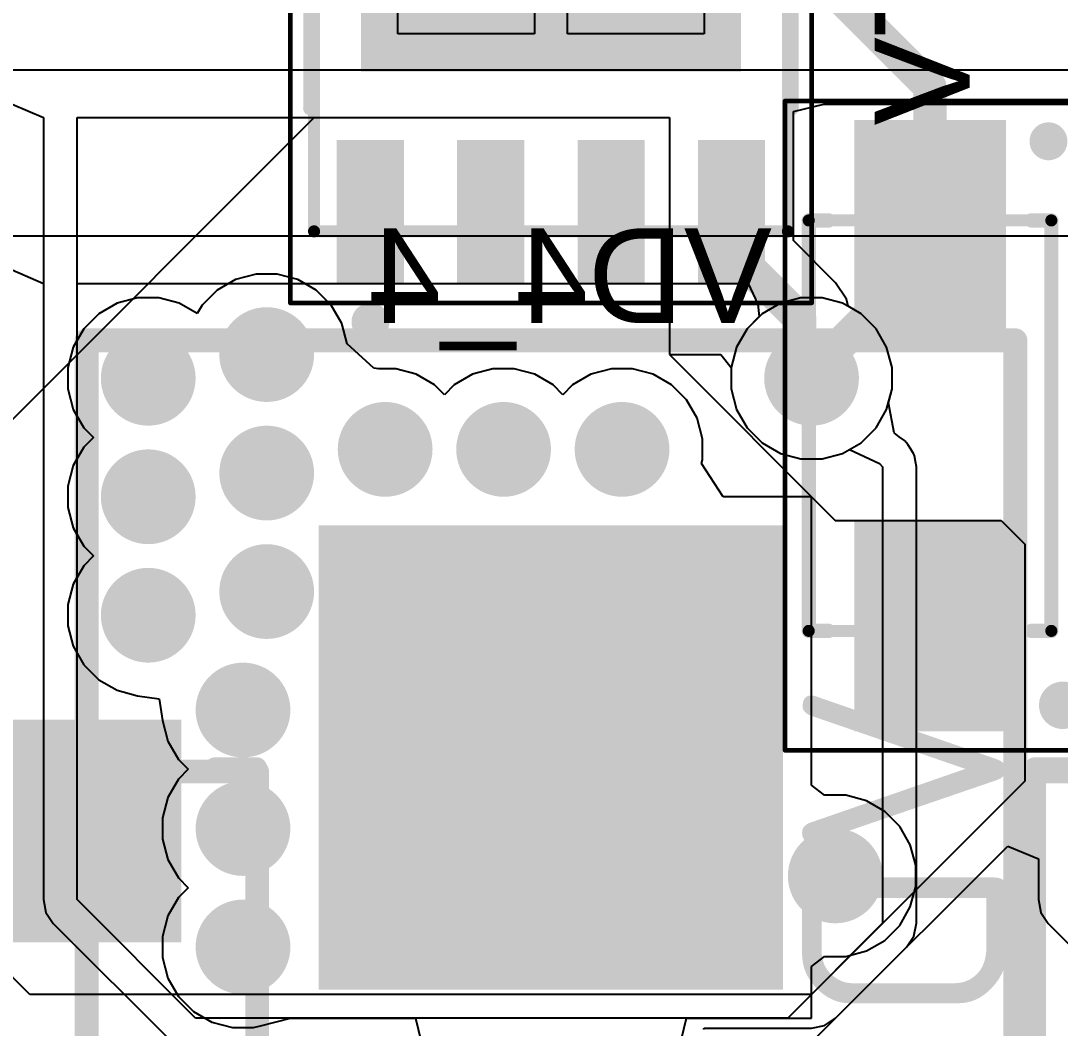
# Model space of a CAD drawing. Header units: inches. Extents: x 0 to 106, y 0 to 106.
# Drawn here: x 36.4 to 47.37, y 34.64 to 45.27 of the extents above; entities that cross this region are included whole.
import ezdxf

# ---------------------------------------------------------------- set-up
doc = ezdxf.new("R2010")
doc.units = ezdxf.units.IN
for name, color, linetype in [('Board Shape', 56, 'Continuous'), ('Bottom Layer', 5, 'Continuous'), ('Bottom Overlay', 54, 'Continuous'), ('Bottom Paste', 16, 'Continuous'), ('Bottom Solder', 6, 'Continuous'), ('Layer 1', 16, 'Continuous'), ('Layer 2', 76, 'Continuous'), ('Mechanical 1', 6, 'Continuous'), ('Mechanical 13', 56, 'Continuous'), ('Mechanical 15', 56, 'Continuous'), ('Multi-Layer', 9, 'Continuous'), ('Pad Holes', 156, 'Continuous'), ('Top Layer', 1, 'Continuous'), ('Top Overlay', 2, 'Continuous'), ('Top Paste', 8, 'Continuous'), ('Top Solder', 216, 'Continuous'), ('Via Holes', 16, 'Continuous')]:
    doc.layers.add(name, color=color, linetype=linetype)
doc.styles.add('Arial', font='', dxfattribs={"height": 0.2})
doc.styles.add('GOST type B', font='', dxfattribs={"height": 0.2})
doc.styles.get('Arial').set_extended_font_data('Arial')
doc.styles.get('GOST type B').set_extended_font_data('GOST type B')

# ---------------------------------------------------------------- blocks, each defined once
blk = doc.blocks.new('SMA_B_214')
at = {"layer": 'Bottom Layer'}
for points in [[(-3.175, 0.75), (-1.055, 0.75), (-1.055, -0.75), (-3.175, -0.75)], [(1.055, 0.75), (3.175, 0.75), (3.175, -0.75), (1.055, -0.75)]]:
    blk.add_hatch(color=5, dxfattribs=at).paths.add_polyline_path(points)
at = {"layer": 'Bottom Paste'}
for points in [[(-3.175, 0.75), (-1.055, 0.75), (-1.055, -0.75), (-3.175, -0.75)], [(1.055, 0.75), (3.175, 0.75), (3.175, -0.75), (1.055, -0.75)]]:
    blk.add_hatch(color=16, dxfattribs=at).paths.add_polyline_path(points)
at = {"layer": 'Bottom Solder'}
for points in [[(-3.225, 0.8), (-1.005, 0.8), (-1.005, -0.8), (-3.225, -0.8)], [(1.005, 0.8), (3.225, 0.8), (3.225, -0.8), (1.005, -0.8)]]:
    blk.add_hatch(color=6, dxfattribs=at).paths.add_polyline_path(points)
at = {"layer": 'Bottom Overlay'}
for points in [[(-2.9, 1.25, 0.2, 0.2, 1), (-3.1, 1.25, 0.2, 0.2, 1)], [(-3.15, 1.25, 0.1, 0.1, 1), (-3.05, 1.25, 0.1, 0.1, 1)], [(-2.95, 1.25, 0.1, 0.1, 1), (-2.85, 1.25, 0.1, 0.1, 1)], [(-2.203, 1.28, 0.075, 0.075, 1), (-2.127, 1.28, 0.075, 0.075, 1)], [(-2.203, 1.28, 0.075, 0.075, 1), (-2.127, 1.28, 0.075, 0.075, 1)], [(2.127, 1.28, 0.075, 0.075, 1), (2.203, 1.28, 0.075, 0.075, 1)], [(2.127, 1.28, 0.075, 0.075, 1), (2.203, 1.28, 0.075, 0.075, 1)], [(-2.203, 1.07, 0.075, 0.075, 1), (-2.127, 1.07, 0.075, 0.075, 1)], [(2.127, 1.07, 0.075, 0.075, 1), (2.203, 1.07, 0.075, 0.075, 1)], [(-2.203, -1.07, 0.075, 0.075, 1), (-2.127, -1.07, 0.075, 0.075, 1)], [(2.127, -1.07, 0.075, 0.075, 1), (2.203, -1.07, 0.075, 0.075, 1)], [(-2.203, -1.28, 0.075, 0.075, 1), (-2.127, -1.28, 0.075, 0.075, 1)], [(-2.203, -1.28, 0.075, 0.075, 1), (-2.127, -1.28, 0.075, 0.075, 1)], [(2.127, -1.28, 0.075, 0.075, 1), (2.203, -1.28, 0.075, 0.075, 1)], [(2.127, -1.28, 0.075, 0.075, 1), (2.203, -1.28, 0.075, 0.075, 1)]]:
    blk.add_lwpolyline(points, format="xyseb", close=True, dxfattribs=at)
for points in [[(-2.165, 1.07, 0.15, 0.15, 0), (-2.165, 1.28, 0.15, 0.15, 0)], [(2.165, 1.28, 0.15, 0.15, 0), (-2.165, 1.28, 0.15, 0.15, 0)], [(2.165, 1.07, 0.15, 0.15, 0), (2.165, 1.28, 0.15, 0.15, 0)], [(-2.165, -1.28, 0.15, 0.15, 0), (-2.165, -1.07, 0.15, 0.15, 0)], [(2.165, -1.28, 0.15, 0.15, 0), (2.165, -1.07, 0.15, 0.15, 0)], [(2.165, -1.28, 0.15, 0.15, 0), (-2.165, -1.28, 0.15, 0.15, 0)]]:
    blk.add_lwpolyline(points, format="xyseb", dxfattribs=at)
at = {"layer": 'Mechanical 13'}
for points in [[(-2.165, -1.28, 0.127, 0.127, 0), (-2.165, 1.28, 0.127, 0.127, 0)], [(2.165, 1.28, 0.127, 0.127, 0), (-2.165, 1.28, 0.127, 0.127, 0)], [(2.165, -1.28, 0.127, 0.127, 0), (2.165, 1.28, 0.127, 0.127, 0)], [(2.165, -1.28, 0.127, 0.127, 0), (-2.165, -1.28, 0.127, 0.127, 0)]]:
    blk.add_lwpolyline(points, format="xyseb", dxfattribs=at)
for points in [[(-2.197, 1.28, 0.0635, 0.0635, 1), (-2.133, 1.28, 0.0635, 0.0635, 1)], [(-2.197, 1.28, 0.0635, 0.0635, 1), (-2.133, 1.28, 0.0635, 0.0635, 1)], [(2.133, 1.28, 0.0635, 0.0635, 1), (2.197, 1.28, 0.0635, 0.0635, 1)], [(2.133, 1.28, 0.0635, 0.0635, 1), (2.197, 1.28, 0.0635, 0.0635, 1)], [(-2.197, -1.28, 0.0635, 0.0635, 1), (-2.133, -1.28, 0.0635, 0.0635, 1)], [(-2.197, -1.28, 0.0635, 0.0635, 1), (-2.133, -1.28, 0.0635, 0.0635, 1)], [(2.133, -1.28, 0.0635, 0.0635, 1), (2.197, -1.28, 0.0635, 0.0635, 1)], [(2.133, -1.28, 0.0635, 0.0635, 1), (2.197, -1.28, 0.0635, 0.0635, 1)]]:
    blk.add_lwpolyline(points, format="xyseb", close=True, dxfattribs=at)
at = {"layer": 'Mechanical 15'}
for points in [[(-3.425, -1.53, 0.05, 0.05, 0), (-3.425, 1.53, 0.05, 0.05, 0)], [(3.425, 1.53, 0.05, 0.05, 0), (-3.425, 1.53, 0.05, 0.05, 0)], [(3.425, -1.53, 0.05, 0.05, 0), (3.425, 1.53, 0.05, 0.05, 0)], [(3.425, -1.53, 0.05, 0.05, 0), (-3.425, -1.53, 0.05, 0.05, 0)]]:
    blk.add_lwpolyline(points, format="xyseb", dxfattribs=at)
for points in [[(-3.437, 1.53, 0.025, 0.025, 1), (-3.413, 1.53, 0.025, 0.025, 1)], [(-3.437, 1.53, 0.025, 0.025, 1), (-3.413, 1.53, 0.025, 0.025, 1)], [(3.413, 1.53, 0.025, 0.025, 1), (3.437, 1.53, 0.025, 0.025, 1)], [(3.413, 1.53, 0.025, 0.025, 1), (3.437, 1.53, 0.025, 0.025, 1)], [(-3.437, -1.53, 0.025, 0.025, 1), (-3.413, -1.53, 0.025, 0.025, 1)], [(-3.437, -1.53, 0.025, 0.025, 1), (-3.413, -1.53, 0.025, 0.025, 1)], [(3.413, -1.53, 0.025, 0.025, 1), (3.437, -1.53, 0.025, 0.025, 1)], [(3.413, -1.53, 0.025, 0.025, 1), (3.437, -1.53, 0.025, 0.025, 1)]]:
    blk.add_lwpolyline(points, format="xyseb", close=True, dxfattribs=at)
blk = doc.blocks.new('SMB_B_222')
at = {"layer": 'Bottom Layer'}
for points in [[(-0.6, 1.05), (-0.6, -1.05), (-2.85, -1.05), (-2.85, 1.05)], [(2.85, 1.05), (2.85, -1.05), (0.6, -1.05), (0.6, 1.05)]]:
    blk.add_hatch(color=5, dxfattribs=at).paths.add_polyline_path(points)
at = {"layer": 'Bottom Paste'}
for points in [[(-0.6, 1.05), (-0.6, -1.05), (-2.85, -1.05), (-2.85, 1.05)], [(2.85, 1.05), (2.85, -1.05), (0.6, -1.05), (0.6, 1.05)]]:
    blk.add_hatch(color=16, dxfattribs=at).paths.add_polyline_path(points)
at = {"layer": 'Bottom Solder'}
for points in [[(-0.55, 1.1), (-0.55, -1.1), (-2.9, -1.1), (-2.9, 1.1)], [(2.9, 1.1), (2.9, -1.1), (0.55, -1.1), (0.55, 1.1)]]:
    blk.add_hatch(color=6, dxfattribs=at).paths.add_polyline_path(points)
at = {"layer": 'Bottom Overlay'}
for points in [[(2.4, 1.9, 0.2, 0.2, 0), (-2.4, 1.9, 0.2, 0.2, 0)], [(-2.4, 1.45, 0.2, 0.2, 0), (-2.4, 1.9, 0.2, 0.2, 0)], [(2.4, 1.45, 0.2, 0.2, 0), (2.4, 1.9, 0.2, 0.2, 0)], [(-2.4, -1.9, 0.2, 0.2, 0), (-2.4, -1.45, 0.2, 0.2, 0)], [(2.4, -1.9, 0.2, 0.2, 0), (2.4, -1.45, 0.2, 0.2, 0)], [(2.4, -1.9, 0.2, 0.2, 0), (-2.4, -1.9, 0.2, 0.2, 0)]]:
    blk.add_lwpolyline(points, format="xyseb", dxfattribs=at)
for points in [[(-2.45, 1.9, 0.1, 0.1, 1), (-2.35, 1.9, 0.1, 0.1, 1)], [(-2.45, 1.9, 0.1, 0.1, 1), (-2.35, 1.9, 0.1, 0.1, 1)], [(2.35, 1.9, 0.1, 0.1, 1), (2.45, 1.9, 0.1, 0.1, 1)], [(2.35, 1.9, 0.1, 0.1, 1), (2.45, 1.9, 0.1, 0.1, 1)], [(-2.45, 1.45, 0.1, 0.1, 1), (-2.35, 1.45, 0.1, 0.1, 1)], [(2.35, 1.45, 0.1, 0.1, 1), (2.45, 1.45, 0.1, 0.1, 1)], [(-2.925, -1.6, 0.25, 0.25, 1), (-3.175, -1.6, 0.25, 0.25, 1)], [(-2.45, -1.45, 0.1, 0.1, 1), (-2.35, -1.45, 0.1, 0.1, 1)], [(2.35, -1.45, 0.1, 0.1, 1), (2.45, -1.45, 0.1, 0.1, 1)], [(-3.238, -1.6, 0.125, 0.125, 1), (-3.113, -1.6, 0.125, 0.125, 1)], [(-2.987, -1.6, 0.125, 0.125, 1), (-2.863, -1.6, 0.125, 0.125, 1)], [(-2.45, -1.9, 0.1, 0.1, 1), (-2.35, -1.9, 0.1, 0.1, 1)], [(-2.45, -1.9, 0.1, 0.1, 1), (-2.35, -1.9, 0.1, 0.1, 1)], [(2.35, -1.9, 0.1, 0.1, 1), (2.45, -1.9, 0.1, 0.1, 1)], [(2.35, -1.9, 0.1, 0.1, 1), (2.45, -1.9, 0.1, 0.1, 1)]]:
    blk.add_lwpolyline(points, format="xyseb", close=True, dxfattribs=at)
at = {"layer": 'Mechanical 13'}
for points in [[(2.35, 1.9, 0.25, 0.25, 0), (-2.35, 1.9, 0.25, 0.25, 0)], [(-2.35, -1.9, 0.25, 0.25, 0), (-2.35, 1.9, 0.25, 0.25, 0)], [(2.35, -1.9, 0.25, 0.25, 0), (2.35, 1.9, 0.25, 0.25, 0)], [(2.35, -1.9, 0.25, 0.25, 0), (-2.35, -1.9, 0.25, 0.25, 0)]]:
    blk.add_lwpolyline(points, format="xyseb", dxfattribs=at)
for points in [[(-2.412, 1.9, 0.125, 0.125, 1), (-2.288, 1.9, 0.125, 0.125, 1)], [(-2.412, 1.9, 0.125, 0.125, 1), (-2.288, 1.9, 0.125, 0.125, 1)], [(2.288, 1.9, 0.125, 0.125, 1), (2.412, 1.9, 0.125, 0.125, 1)], [(2.288, 1.9, 0.125, 0.125, 1), (2.412, 1.9, 0.125, 0.125, 1)], [(-2.412, -1.9, 0.125, 0.125, 1), (-2.288, -1.9, 0.125, 0.125, 1)], [(-2.412, -1.9, 0.125, 0.125, 1), (-2.288, -1.9, 0.125, 0.125, 1)], [(2.288, -1.9, 0.125, 0.125, 1), (2.412, -1.9, 0.125, 0.125, 1)], [(2.288, -1.9, 0.125, 0.125, 1), (2.412, -1.9, 0.125, 0.125, 1)]]:
    blk.add_lwpolyline(points, format="xyseb", close=True, dxfattribs=at)
at = {"layer": 'Mechanical 13', "style": 'GOST type B', "text_generation_flag": 2}
blk.add_text('VD1_4', height=2.15, rotation=-180, dxfattribs=at).set_placement((-3.3, -2.2))
blk = doc.blocks.new('SMB_B_225')
at = {"layer": 'Bottom Layer'}
for points in [[(-0.6, 1.05), (-0.6, -1.05), (-2.85, -1.05), (-2.85, 1.05)], [(2.85, 1.05), (2.85, -1.05), (0.6, -1.05), (0.6, 1.05)]]:
    blk.add_hatch(color=5, dxfattribs=at).paths.add_polyline_path(points)
at = {"layer": 'Bottom Paste'}
for points in [[(-0.6, 1.05), (-0.6, -1.05), (-2.85, -1.05), (-2.85, 1.05)], [(2.85, 1.05), (2.85, -1.05), (0.6, -1.05), (0.6, 1.05)]]:
    blk.add_hatch(color=16, dxfattribs=at).paths.add_polyline_path(points)
at = {"layer": 'Bottom Solder'}
for points in [[(-0.55, 1.1), (-0.55, -1.1), (-2.9, -1.1), (-2.9, 1.1)], [(2.9, 1.1), (2.9, -1.1), (0.55, -1.1), (0.55, 1.1)]]:
    blk.add_hatch(color=6, dxfattribs=at).paths.add_polyline_path(points)
at = {"layer": 'Bottom Overlay'}
for points in [[(2.4, 1.9, 0.2, 0.2, 0), (-2.4, 1.9, 0.2, 0.2, 0)], [(-2.4, 1.45, 0.2, 0.2, 0), (-2.4, 1.9, 0.2, 0.2, 0)], [(2.4, 1.45, 0.2, 0.2, 0), (2.4, 1.9, 0.2, 0.2, 0)], [(-2.4, -1.9, 0.2, 0.2, 0), (-2.4, -1.45, 0.2, 0.2, 0)], [(2.4, -1.9, 0.2, 0.2, 0), (2.4, -1.45, 0.2, 0.2, 0)], [(2.4, -1.9, 0.2, 0.2, 0), (-2.4, -1.9, 0.2, 0.2, 0)]]:
    blk.add_lwpolyline(points, format="xyseb", dxfattribs=at)
for points in [[(-2.45, 1.9, 0.1, 0.1, 1), (-2.35, 1.9, 0.1, 0.1, 1)], [(-2.45, 1.9, 0.1, 0.1, 1), (-2.35, 1.9, 0.1, 0.1, 1)], [(2.35, 1.9, 0.1, 0.1, 1), (2.45, 1.9, 0.1, 0.1, 1)], [(2.35, 1.9, 0.1, 0.1, 1), (2.45, 1.9, 0.1, 0.1, 1)], [(-2.45, 1.45, 0.1, 0.1, 1), (-2.35, 1.45, 0.1, 0.1, 1)], [(2.35, 1.45, 0.1, 0.1, 1), (2.45, 1.45, 0.1, 0.1, 1)], [(-2.925, -1.6, 0.25, 0.25, 1), (-3.175, -1.6, 0.25, 0.25, 1)], [(-2.45, -1.45, 0.1, 0.1, 1), (-2.35, -1.45, 0.1, 0.1, 1)], [(2.35, -1.45, 0.1, 0.1, 1), (2.45, -1.45, 0.1, 0.1, 1)], [(-3.238, -1.6, 0.125, 0.125, 1), (-3.113, -1.6, 0.125, 0.125, 1)], [(-2.987, -1.6, 0.125, 0.125, 1), (-2.863, -1.6, 0.125, 0.125, 1)], [(-2.45, -1.9, 0.1, 0.1, 1), (-2.35, -1.9, 0.1, 0.1, 1)], [(-2.45, -1.9, 0.1, 0.1, 1), (-2.35, -1.9, 0.1, 0.1, 1)], [(2.35, -1.9, 0.1, 0.1, 1), (2.45, -1.9, 0.1, 0.1, 1)], [(2.35, -1.9, 0.1, 0.1, 1), (2.45, -1.9, 0.1, 0.1, 1)]]:
    blk.add_lwpolyline(points, format="xyseb", close=True, dxfattribs=at)
at = {"layer": 'Mechanical 13'}
for points in [[(2.35, 1.9, 0.25, 0.25, 0), (-2.35, 1.9, 0.25, 0.25, 0)], [(-2.35, -1.9, 0.25, 0.25, 0), (-2.35, 1.9, 0.25, 0.25, 0)], [(2.35, -1.9, 0.25, 0.25, 0), (2.35, 1.9, 0.25, 0.25, 0)], [(2.35, -1.9, 0.25, 0.25, 0), (-2.35, -1.9, 0.25, 0.25, 0)]]:
    blk.add_lwpolyline(points, format="xyseb", dxfattribs=at)
for points in [[(-2.412, 1.9, 0.125, 0.125, 1), (-2.288, 1.9, 0.125, 0.125, 1)], [(-2.412, 1.9, 0.125, 0.125, 1), (-2.288, 1.9, 0.125, 0.125, 1)], [(2.288, 1.9, 0.125, 0.125, 1), (2.412, 1.9, 0.125, 0.125, 1)], [(2.288, 1.9, 0.125, 0.125, 1), (2.412, 1.9, 0.125, 0.125, 1)], [(-2.412, -1.9, 0.125, 0.125, 1), (-2.288, -1.9, 0.125, 0.125, 1)], [(-2.412, -1.9, 0.125, 0.125, 1), (-2.288, -1.9, 0.125, 0.125, 1)], [(2.288, -1.9, 0.125, 0.125, 1), (2.412, -1.9, 0.125, 0.125, 1)], [(2.288, -1.9, 0.125, 0.125, 1), (2.412, -1.9, 0.125, 0.125, 1)]]:
    blk.add_lwpolyline(points, format="xyseb", close=True, dxfattribs=at)
at = {"layer": 'Mechanical 13', "style": 'GOST type B', "text_generation_flag": 2}
blk.add_text('VD2_5', height=2.15, rotation=-180, dxfattribs=at).set_placement((-3.3, -2.2))
blk = doc.blocks.new('MR60PB_M_265')
at = {"layer": 'Bottom Layer'}
blk.add_hatch(color=5, dxfattribs=at).paths.add_polyline_path([(3.1, 2.4), (7.9, 2.4), (7.9, -2.4), (3.1, -2.4)])
at = {"layer": 'Bottom Solder'}
blk.add_hatch(color=6, dxfattribs=at).paths.add_polyline_path([(3.05, 2.45), (7.95, 2.45), (7.95, -2.45), (3.05, -2.45)])
at = {"layer": 'Layer 1'}
blk.add_hatch(color=16, dxfattribs=at).paths.add_polyline_path([(3.1, 2.4), (7.9, 2.4), (7.9, -2.4), (3.1, -2.4)])
at = {"layer": 'Layer 2'}
blk.add_hatch(color=76, dxfattribs=at).paths.add_polyline_path([(3.1, 2.4), (7.9, 2.4), (7.9, -2.4), (3.1, -2.4)])
at = {"layer": 'Multi-Layer'}
blk.add_hatch(color=9, dxfattribs=at).paths.add_polyline_path([(3.1, 2.4), (7.9, 2.4), (7.9, -2.4), (3.1, -2.4)])
at = {"layer": 'Pad Holes'}
h = blk.add_hatch(color=7, dxfattribs=at)
edge = h.paths.add_edge_path()
edge.add_arc((5.5, 0), 1.6, 0, 360)
at = {"layer": 'Top Layer'}
blk.add_hatch(color=1, dxfattribs=at).paths.add_polyline_path([(3.1, 2.4), (7.9, 2.4), (7.9, -2.4), (3.1, -2.4)])
at = {"layer": 'Top Solder'}
blk.add_hatch(color=216, dxfattribs=at).paths.add_polyline_path([(3.05, 2.45), (7.95, 2.45), (7.95, -2.45), (3.05, -2.45)])
at = {"layer": 'Mechanical 1'}
blk.add_lwpolyline([(-5.5, 4.9, 0.254, 0.254, 0), (7.9, 4.9, 0.254, 0.254, 0)], format="xyseb", dxfattribs=at)
blk.add_lwpolyline([(7.836, 4.9, 0.127, 0.127, 1), (7.963, 4.9, 0.127, 0.127, 1)], format="xyseb", close=True, dxfattribs=at)
at = {"layer": 'Top Overlay'}
for points in [[(-9.9, 4.9, 0.254, 0.254, 0), (9.9, 4.9, 0.254, 0.254, 0)], [(9.9, 4.9, 0.254, 0.254, 0), (9.9, 0, 0.254, 0.254, 0)], [(9.9, 0, 0.254, 0.254, 0), (9.9, -4.9, 0.254, 0.254, 0)], [(-9.9, -4.9, 0.254, 0.254, 0), (9.9, -4.9, 0.254, 0.254, 0)]]:
    blk.add_lwpolyline(points, format="xyseb", dxfattribs=at)
for points in [[(9.836, 4.9, 0.127, 0.127, 1), (9.963, 4.9, 0.127, 0.127, 1)], [(9.836, 4.9, 0.127, 0.127, 1), (9.963, 4.9, 0.127, 0.127, 1)], [(9.836, 0, 0.127, 0.127, 1), (9.963, 0, 0.127, 0.127, 1)], [(9.836, 0, 0.127, 0.127, 1), (9.963, 0, 0.127, 0.127, 1)], [(9.836, -4.9, 0.127, 0.127, 1), (9.963, -4.9, 0.127, 0.127, 1)], [(9.836, -4.9, 0.127, 0.127, 1), (9.963, -4.9, 0.127, 0.127, 1)]]:
    blk.add_lwpolyline(points, format="xyseb", close=True, dxfattribs=at)
blk = doc.blocks.new('PQFN_5_6_273')
at = {"layer": 'Top Layer'}
for points in [[(-3.455, 2.21), (-2.035, 2.21), (-2.035, 1.6), (-3.455, 1.6)], [(3.455, 1.6), (2.035, 1.6), (2.035, 2.21), (3.455, 2.21)], [(-1.215, 1.955), (2.535, 1.955), (2.535, -1.955), (-1.215, -1.955)], [(-3.455, 0.94), (-2.035, 0.94), (-2.035, 0.33), (-3.455, 0.33)], [(3.455, 0.33), (2.035, 0.33), (2.035, 0.94), (3.455, 0.94)], [(-3.455, -0.33), (-2.035, -0.33), (-2.035, -0.94), (-3.455, -0.94)], [(3.455, -0.94), (2.035, -0.94), (2.035, -0.33), (3.455, -0.33)], [(-3.455, -1.6), (-2.035, -1.6), (-2.035, -2.21), (-3.455, -2.21)], [(3.455, -2.21), (2.035, -2.21), (2.035, -1.6), (3.455, -1.6)]]:
    blk.add_hatch(color=1, dxfattribs=at).paths.add_polyline_path(points)
at = {"layer": 'Top Paste'}
for points in [[(-3.455, 2.21), (-2.035, 2.21), (-2.035, 1.6), (-3.455, 1.6)], [(3.455, 1.6), (2.035, 1.6), (2.035, 2.21), (3.455, 2.21)], [(-3.455, 0.94), (-2.035, 0.94), (-2.035, 0.33), (-3.455, 0.33)], [(3.455, 0.33), (2.035, 0.33), (2.035, 0.94), (3.455, 0.94)], [(-3.455, -0.33), (-2.035, -0.33), (-2.035, -0.94), (-3.455, -0.94)], [(3.455, -0.94), (2.035, -0.94), (2.035, -0.33), (3.455, -0.33)], [(-3.455, -1.6), (-2.035, -1.6), (-2.035, -2.21), (-3.455, -2.21)], [(3.455, -2.21), (2.035, -2.21), (2.035, -1.6), (3.455, -1.6)]]:
    blk.add_hatch(color=8, dxfattribs=at).paths.add_polyline_path(points)
at = {"layer": 'Top Solder'}
for points in [[(-3.505, 2.26), (-1.985, 2.26), (-1.985, 1.55), (-3.505, 1.55)], [(3.505, 1.55), (1.985, 1.55), (1.985, 2.26), (3.505, 2.26)], [(-1.265, 2.005), (2.585, 2.005), (2.585, -2.005), (-1.265, -2.005)], [(-3.505, 0.99), (-1.985, 0.99), (-1.985, 0.28), (-3.505, 0.28)], [(3.505, 0.28), (1.985, 0.28), (1.985, 0.99), (3.505, 0.99)], [(-3.505, -0.28), (-1.985, -0.28), (-1.985, -0.99), (-3.505, -0.99)], [(3.505, -0.99), (1.985, -0.99), (1.985, -0.28), (3.505, -0.28)], [(-3.505, -1.55), (-1.985, -1.55), (-1.985, -2.26), (-3.505, -2.26)], [(3.505, -2.26), (1.985, -2.26), (1.985, -1.55), (3.505, -1.55)]]:
    blk.add_hatch(color=216, dxfattribs=at).paths.add_polyline_path(points)
at = {"layer": 'Mechanical 13'}
for points in [[(-2.95, 2.5, 0.127, 0.127, 0), (2.95, 2.5, 0.127, 0.127, 0)], [(-2.95, 2.5, 0.127, 0.127, 0), (-2.95, -2.5, 0.127, 0.127, 0)], [(2.95, 2.5, 0.127, 0.127, 0), (2.95, -2.5, 0.127, 0.127, 0)], [(-2.95, -2.5, 0.127, 0.127, 0), (2.95, -2.5, 0.127, 0.127, 0)]]:
    blk.add_lwpolyline(points, format="xyseb", dxfattribs=at)
for points in [[(-2.982, 2.5, 0.0635, 0.0635, 1), (-2.918, 2.5, 0.0635, 0.0635, 1)], [(-2.982, 2.5, 0.0635, 0.0635, 1), (-2.918, 2.5, 0.0635, 0.0635, 1)], [(2.918, 2.5, 0.0635, 0.0635, 1), (2.982, 2.5, 0.0635, 0.0635, 1)], [(2.918, 2.5, 0.0635, 0.0635, 1), (2.982, 2.5, 0.0635, 0.0635, 1)], [(-3.805, 1.905, 0.2, 0.2, 1), (-4.005, 1.905, 0.2, 0.2, 1)], [(-4.055, 1.905, 0.1, 0.1, 1), (-3.955, 1.905, 0.1, 0.1, 1)], [(-3.855, 1.905, 0.1, 0.1, 1), (-3.755, 1.905, 0.1, 0.1, 1)], [(-2.982, -2.5, 0.0635, 0.0635, 1), (-2.918, -2.5, 0.0635, 0.0635, 1)], [(-2.982, -2.5, 0.0635, 0.0635, 1), (-2.918, -2.5, 0.0635, 0.0635, 1)], [(2.918, -2.5, 0.0635, 0.0635, 1), (2.982, -2.5, 0.0635, 0.0635, 1)], [(2.918, -2.5, 0.0635, 0.0635, 1), (2.982, -2.5, 0.0635, 0.0635, 1)]]:
    blk.add_lwpolyline(points, format="xyseb", close=True, dxfattribs=at)
at = {"layer": 'Mechanical 15'}
for points in [[(-3.705, 2.75, 0.05, 0.05, 0), (3.705, 2.75, 0.05, 0.05, 0)], [(-3.705, 2.75, 0.05, 0.05, 0), (-3.705, -2.75, 0.05, 0.05, 0)], [(3.705, 2.75, 0.05, 0.05, 0), (3.705, -2.75, 0.05, 0.05, 0)], [(-3.705, -2.75, 0.05, 0.05, 0), (3.705, -2.75, 0.05, 0.05, 0)]]:
    blk.add_lwpolyline(points, format="xyseb", dxfattribs=at)
for points in [[(-3.717, 2.75, 0.025, 0.025, 1), (-3.692, 2.75, 0.025, 0.025, 1)], [(-3.717, 2.75, 0.025, 0.025, 1), (-3.692, 2.75, 0.025, 0.025, 1)], [(3.692, 2.75, 0.025, 0.025, 1), (3.717, 2.75, 0.025, 0.025, 1)], [(3.692, 2.75, 0.025, 0.025, 1), (3.717, 2.75, 0.025, 0.025, 1)], [(-3.717, -2.75, 0.025, 0.025, 1), (-3.692, -2.75, 0.025, 0.025, 1)], [(-3.717, -2.75, 0.025, 0.025, 1), (-3.692, -2.75, 0.025, 0.025, 1)], [(3.692, -2.75, 0.025, 0.025, 1), (3.717, -2.75, 0.025, 0.025, 1)], [(3.692, -2.75, 0.025, 0.025, 1), (3.717, -2.75, 0.025, 0.025, 1)]]:
    blk.add_lwpolyline(points, format="xyseb", close=True, dxfattribs=at)
at = {"layer": 'Top Overlay'}
for points in [[(-1.651, 2.54, 0.15, 0.15, 0), (1.905, 2.54, 0.15, 0.15, 0)], [(-1.651, -2.54, 0.15, 0.15, 0), (1.905, -2.54, 0.15, 0.15, 0)]]:
    blk.add_lwpolyline(points, format="xyseb", dxfattribs=at)
for points in [[(-1.689, 2.54, 0.075, 0.075, 1), (-1.613, 2.54, 0.075, 0.075, 1)], [(1.867, 2.54, 0.075, 0.075, 1), (1.943, 2.54, 0.075, 0.075, 1)], [(-3.805, 1.905, 0.2, 0.2, 1), (-4.005, 1.905, 0.2, 0.2, 1)], [(-4.055, 1.905, 0.1, 0.1, 1), (-3.955, 1.905, 0.1, 0.1, 1)], [(-3.855, 1.905, 0.1, 0.1, 1), (-3.755, 1.905, 0.1, 0.1, 1)], [(-1.689, -2.54, 0.075, 0.075, 1), (-1.613, -2.54, 0.075, 0.075, 1)], [(1.867, -2.54, 0.075, 0.075, 1), (1.943, -2.54, 0.075, 0.075, 1)]]:
    blk.add_lwpolyline(points, format="xyseb", close=True, dxfattribs=at)
at = {"layer": 'Top Paste'}
for p, q in [((-0.865, 0.175), (-0.865, 1.615)), ((-0.865, 1.615), (0.235, 1.615)), ((0.235, 1.615), (0.235, 0.175)), ((0.585, 0.175), (0.585, 1.615)), ((0.585, 1.615), (1.685, 1.615)), ((1.685, 1.615), (1.685, 0.175)), ((0.235, 0.175), (-0.865, 0.175)), ((1.685, 0.175), (0.585, 0.175)), ((-0.865, -1.615), (-0.865, -0.175)), ((-0.865, -0.175), (0.235, -0.175)), ((0.235, -0.175), (0.235, -1.615)), ((0.585, -1.615), (0.585, -0.175)), ((0.585, -0.175), (1.685, -0.175)), ((1.685, -0.175), (1.685, -1.615)), ((0.235, -1.615), (-0.865, -1.615)), ((1.685, -1.615), (0.585, -1.615))]:
    blk.add_line(p, q, dxfattribs=at)

msp = doc.modelspace()

# ---------------------------------------------------------------- hatches: boundary and pattern name
at = {"layer": 'Bottom Layer'}
h = msp.add_hatch(color=5, dxfattribs=at)
edge = h.paths.add_edge_path()
edge.add_arc((39, 41.75), 0.5, 0, 360)
h = msp.add_hatch(color=5, dxfattribs=at)
edge = h.paths.add_edge_path()
edge.add_arc((37.75, 41.5), 0.5, 0, 360)
h = msp.add_hatch(color=5, dxfattribs=at)
edge = h.paths.add_edge_path()
edge.add_arc((44.75, 41.5), 0.5, 0, 360)
h = msp.add_hatch(color=5, dxfattribs=at)
edge = h.paths.add_edge_path()
edge.add_arc((40.25, 40.75), 0.5, 0, 360)
h = msp.add_hatch(color=5, dxfattribs=at)
edge = h.paths.add_edge_path()
edge.add_arc((41.5, 40.75), 0.5, 0, 360)
h = msp.add_hatch(color=5, dxfattribs=at)
edge = h.paths.add_edge_path()
edge.add_arc((42.75, 40.75), 0.5, 0, 360)
h = msp.add_hatch(color=5, dxfattribs=at)
edge = h.paths.add_edge_path()
edge.add_arc((39, 40.5), 0.5, 0, 360)
h = msp.add_hatch(color=5, dxfattribs=at)
edge = h.paths.add_edge_path()
edge.add_arc((37.75, 40.25), 0.5, 0, 360)
h = msp.add_hatch(color=5, dxfattribs=at)
edge = h.paths.add_edge_path()
edge.add_arc((39, 39.25), 0.5, 0, 360)
h = msp.add_hatch(color=5, dxfattribs=at)
edge = h.paths.add_edge_path()
edge.add_arc((37.75, 39), 0.5, 0, 360)
h = msp.add_hatch(color=5, dxfattribs=at)
edge = h.paths.add_edge_path()
edge.add_arc((38.75, 38), 0.5, 0, 360)
h = msp.add_hatch(color=5, dxfattribs=at)
edge = h.paths.add_edge_path()
edge.add_arc((38.75, 36.75), 0.5, 0, 360)
h = msp.add_hatch(color=5, dxfattribs=at)
edge = h.paths.add_edge_path()
edge.add_arc((45, 36.25), 0.5, 0, 360)
h = msp.add_hatch(color=5, dxfattribs=at)
edge = h.paths.add_edge_path()
edge.add_arc((38.75, 35.5), 0.5, 0, 360)
at = {"layer": 'Layer 1'}
h = msp.add_hatch(color=16, dxfattribs=at)
edge = h.paths.add_edge_path()
edge.add_arc((39, 41.75), 0.5, 0, 360)
h = msp.add_hatch(color=16, dxfattribs=at)
edge = h.paths.add_edge_path()
edge.add_arc((37.75, 41.5), 0.5, 0, 360)
h = msp.add_hatch(color=16, dxfattribs=at)
edge = h.paths.add_edge_path()
edge.add_arc((44.75, 41.5), 0.5, 0, 360)
h = msp.add_hatch(color=16, dxfattribs=at)
edge = h.paths.add_edge_path()
edge.add_arc((40.25, 40.75), 0.5, 0, 360)
h = msp.add_hatch(color=16, dxfattribs=at)
edge = h.paths.add_edge_path()
edge.add_arc((41.5, 40.75), 0.5, 0, 360)
h = msp.add_hatch(color=16, dxfattribs=at)
edge = h.paths.add_edge_path()
edge.add_arc((42.75, 40.75), 0.5, 0, 360)
h = msp.add_hatch(color=16, dxfattribs=at)
edge = h.paths.add_edge_path()
edge.add_arc((39, 40.5), 0.5, 0, 360)
h = msp.add_hatch(color=16, dxfattribs=at)
edge = h.paths.add_edge_path()
edge.add_arc((37.75, 40.25), 0.5, 0, 360)
h = msp.add_hatch(color=16, dxfattribs=at)
edge = h.paths.add_edge_path()
edge.add_arc((39, 39.25), 0.5, 0, 360)
h = msp.add_hatch(color=16, dxfattribs=at)
edge = h.paths.add_edge_path()
edge.add_arc((37.75, 39), 0.5, 0, 360)
h = msp.add_hatch(color=16, dxfattribs=at)
edge = h.paths.add_edge_path()
edge.add_arc((38.75, 38), 0.5, 0, 360)
h = msp.add_hatch(color=16, dxfattribs=at)
edge = h.paths.add_edge_path()
edge.add_arc((38.75, 36.75), 0.5, 0, 360)
h = msp.add_hatch(color=16, dxfattribs=at)
edge = h.paths.add_edge_path()
edge.add_arc((45, 36.25), 0.5, 0, 360)
h = msp.add_hatch(color=16, dxfattribs=at)
edge = h.paths.add_edge_path()
edge.add_arc((38.75, 35.5), 0.5, 0, 360)
at = {"layer": 'Layer 2'}
h = msp.add_hatch(color=76, dxfattribs=at)
edge = h.paths.add_edge_path()
edge.add_arc((39, 41.75), 0.5, 0, 360)
h = msp.add_hatch(color=76, dxfattribs=at)
edge = h.paths.add_edge_path()
edge.add_arc((37.75, 41.5), 0.5, 0, 360)
h = msp.add_hatch(color=76, dxfattribs=at)
edge = h.paths.add_edge_path()
edge.add_arc((44.75, 41.5), 0.5, 0, 360)
h = msp.add_hatch(color=76, dxfattribs=at)
edge = h.paths.add_edge_path()
edge.add_arc((40.25, 40.75), 0.5, 0, 360)
h = msp.add_hatch(color=76, dxfattribs=at)
edge = h.paths.add_edge_path()
edge.add_arc((41.5, 40.75), 0.5, 0, 360)
h = msp.add_hatch(color=76, dxfattribs=at)
edge = h.paths.add_edge_path()
edge.add_arc((42.75, 40.75), 0.5, 0, 360)
h = msp.add_hatch(color=76, dxfattribs=at)
edge = h.paths.add_edge_path()
edge.add_arc((39, 40.5), 0.5, 0, 360)
h = msp.add_hatch(color=76, dxfattribs=at)
edge = h.paths.add_edge_path()
edge.add_arc((37.75, 40.25), 0.5, 0, 360)
h = msp.add_hatch(color=76, dxfattribs=at)
edge = h.paths.add_edge_path()
edge.add_arc((39, 39.25), 0.5, 0, 360)
h = msp.add_hatch(color=76, dxfattribs=at)
edge = h.paths.add_edge_path()
edge.add_arc((37.75, 39), 0.5, 0, 360)
h = msp.add_hatch(color=76, dxfattribs=at)
edge = h.paths.add_edge_path()
edge.add_arc((38.75, 38), 0.5, 0, 360)
h = msp.add_hatch(color=76, dxfattribs=at)
edge = h.paths.add_edge_path()
edge.add_arc((38.75, 36.75), 0.5, 0, 360)
h = msp.add_hatch(color=76, dxfattribs=at)
edge = h.paths.add_edge_path()
edge.add_arc((45, 36.25), 0.5, 0, 360)
h = msp.add_hatch(color=76, dxfattribs=at)
edge = h.paths.add_edge_path()
edge.add_arc((38.75, 35.5), 0.5, 0, 360)
at = {"layer": 'Top Layer'}
h = msp.add_hatch(color=1, dxfattribs=at)
edge = h.paths.add_edge_path()
edge.add_arc((39, 41.75), 0.5, 0, 360)
h = msp.add_hatch(color=1, dxfattribs=at)
edge = h.paths.add_edge_path()
edge.add_arc((37.75, 41.5), 0.5, 0, 360)
h = msp.add_hatch(color=1, dxfattribs=at)
edge = h.paths.add_edge_path()
edge.add_arc((44.75, 41.5), 0.5, 0, 360)
h = msp.add_hatch(color=1, dxfattribs=at)
edge = h.paths.add_edge_path()
edge.add_arc((40.25, 40.75), 0.5, 0, 360)
h = msp.add_hatch(color=1, dxfattribs=at)
edge = h.paths.add_edge_path()
edge.add_arc((41.5, 40.75), 0.5, 0, 360)
h = msp.add_hatch(color=1, dxfattribs=at)
edge = h.paths.add_edge_path()
edge.add_arc((42.75, 40.75), 0.5, 0, 360)
h = msp.add_hatch(color=1, dxfattribs=at)
edge = h.paths.add_edge_path()
edge.add_arc((39, 40.5), 0.5, 0, 360)
h = msp.add_hatch(color=1, dxfattribs=at)
edge = h.paths.add_edge_path()
edge.add_arc((37.75, 40.25), 0.5, 0, 360)
h = msp.add_hatch(color=1, dxfattribs=at)
edge = h.paths.add_edge_path()
edge.add_arc((39, 39.25), 0.5, 0, 360)
h = msp.add_hatch(color=1, dxfattribs=at)
edge = h.paths.add_edge_path()
edge.add_arc((37.75, 39), 0.5, 0, 360)
h = msp.add_hatch(color=1, dxfattribs=at)
edge = h.paths.add_edge_path()
edge.add_arc((38.75, 38), 0.5, 0, 360)
h = msp.add_hatch(color=1, dxfattribs=at)
edge = h.paths.add_edge_path()
edge.add_arc((38.75, 36.75), 0.5, 0, 360)
h = msp.add_hatch(color=1, dxfattribs=at)
edge = h.paths.add_edge_path()
edge.add_arc((45, 36.25), 0.5, 0, 360)
h = msp.add_hatch(color=1, dxfattribs=at)
edge = h.paths.add_edge_path()
edge.add_arc((38.75, 35.5), 0.5, 0, 360)
at = {"layer": 'Via Holes'}
h = msp.add_hatch(color=7, dxfattribs=at)
edge = h.paths.add_edge_path()
edge.add_arc((39, 41.75), 0.25, 0, 360)
h = msp.add_hatch(color=7, dxfattribs=at)
edge = h.paths.add_edge_path()
edge.add_arc((37.75, 41.5), 0.25, 0, 360)
h = msp.add_hatch(color=7, dxfattribs=at)
edge = h.paths.add_edge_path()
edge.add_arc((44.75, 41.5), 0.25, 0, 360)
h = msp.add_hatch(color=7, dxfattribs=at)
edge = h.paths.add_edge_path()
edge.add_arc((40.25, 40.75), 0.25, 0, 360)
h = msp.add_hatch(color=7, dxfattribs=at)
edge = h.paths.add_edge_path()
edge.add_arc((41.5, 40.75), 0.25, 0, 360)
h = msp.add_hatch(color=7, dxfattribs=at)
edge = h.paths.add_edge_path()
edge.add_arc((42.75, 40.75), 0.25, 0, 360)
h = msp.add_hatch(color=7, dxfattribs=at)
edge = h.paths.add_edge_path()
edge.add_arc((39, 40.5), 0.25, 0, 360)
h = msp.add_hatch(color=7, dxfattribs=at)
edge = h.paths.add_edge_path()
edge.add_arc((37.75, 40.25), 0.25, 0, 360)
h = msp.add_hatch(color=7, dxfattribs=at)
edge = h.paths.add_edge_path()
edge.add_arc((39, 39.25), 0.25, 0, 360)
h = msp.add_hatch(color=7, dxfattribs=at)
edge = h.paths.add_edge_path()
edge.add_arc((37.75, 39), 0.25, 0, 360)
h = msp.add_hatch(color=7, dxfattribs=at)
edge = h.paths.add_edge_path()
edge.add_arc((38.75, 38), 0.25, 0, 360)
h = msp.add_hatch(color=7, dxfattribs=at)
edge = h.paths.add_edge_path()
edge.add_arc((38.75, 36.75), 0.25, 0, 360)
h = msp.add_hatch(color=7, dxfattribs=at)
edge = h.paths.add_edge_path()
edge.add_arc((45, 36.25), 0.25, 0, 360)
h = msp.add_hatch(color=7, dxfattribs=at)
edge = h.paths.add_edge_path()
edge.add_arc((38.75, 35.5), 0.25, 0, 360)

# ---------------------------------------------------------------- linework, layer by layer
at = {"layer": 'Board Shape'}
msp.add_lwpolyline([(29.284, 5.602, 0.2, 0.2, -0.680615), (37.984, 103.828, 0.2, 0.2, 0)], format="xyseb", dxfattribs=at)
at = {"layer": 'Bottom Layer'}
for p, q in [((35.5, 40.25), (39.5, 44.25)), ((39.5, 44.25), (43.25, 44.25)), ((43.25, 44.25), (43.25, 41.75)), ((43.25, 41.75), (45, 40)), ((45, 40), (46.75, 40)), ((46.75, 40), (47, 39.75)), ((47, 39.75), (47, 37.25)), ((47, 37.25), (44.75, 35)), ((45.002, 34.748), (46.82, 36.565)), ((46.82, 36.565), (47.143, 36.431)), ((47.143, 36.431), (47.143, 36)), ((36.5, 35), (35.5, 36)), ((47.143, 36), (47.17, 35.863)), ((47.17, 35.863), (47.248, 35.748)), ((47.248, 35.748), (47.6, 35.395)), ((44.75, 35), (36.5, 35)), ((44.75, 34.643), (44.887, 34.67)), ((44.887, 34.67), (45.002, 34.748)), ((43.611, 34.631), (43.618, 34.643)), ((43.618, 34.643), (44.75, 34.643))]:
    msp.add_line(p, q, dxfattribs=at)
for points in [[(41.4, 49.175, 0.35, 0.35, 0), (46, 44.575, 0.35, 0.35, 0)], [(46, 43.115, 0.35, 0.35, 0), (46, 44.575, 0.35, 0.35, 0)], [(46, 42.805, 0.35, 0.35, 0), (46, 43.115, 0.35, 0.35, 0)], [(44.75, 41.555, 0.35, 0.35, 0), (46, 42.805, 0.35, 0.35, 0)], [(44.75, 41.5, 0.35, 0.35, 0), (44.75, 41.555, 0.35, 0.35, 0)]]:
    msp.add_lwpolyline(points, format="xyseb", dxfattribs=at)
for points in [[(45.912, 44.575, 0.175, 0.175, 1), (46.087, 44.575, 0.175, 0.175, 1)], [(45.912, 44.575, 0.175, 0.175, 1), (46.087, 44.575, 0.175, 0.175, 1)], [(45.912, 43.115, 0.175, 0.175, 1), (46.087, 43.115, 0.175, 0.175, 1)], [(45.912, 43.115, 0.175, 0.175, 1), (46.087, 43.115, 0.175, 0.175, 1)], [(45.912, 42.805, 0.175, 0.175, 1), (46.087, 42.805, 0.175, 0.175, 1)], [(45.912, 42.805, 0.175, 0.175, 1), (46.087, 42.805, 0.175, 0.175, 1)], [(44.662, 41.555, 0.175, 0.175, 1), (44.837, 41.555, 0.175, 0.175, 1)], [(44.662, 41.555, 0.175, 0.175, 1), (44.837, 41.555, 0.175, 0.175, 1)], [(44.662, 41.5, 0.175, 0.175, 1), (44.837, 41.5, 0.175, 0.175, 1)]]:
    msp.add_lwpolyline(points, format="xyseb", close=True, dxfattribs=at)
at = {"layer": 'Layer 1'}
for p, q in [((81.465, 43), (25, 43)), ((36.315, 42.643), (36.643, 42.5)), ((36.643, 42.5), (36.643, 36)), ((37, 36), (37, 42.5)), ((37, 42.5), (44.082, 42.5)), ((44.082, 42.5), (44.182, 42.281)), ((44.182, 42.281), (44.198, 42.15)), ((44.198, 42.15), (44.07, 42.022)), ((44.07, 42.022), (43.958, 41.828)), ((43.958, 41.828), (43.9, 41.612)), ((43.9, 41.612), (43.9, 41.388)), ((43.9, 41.388), (43.958, 41.172)), ((43.958, 41.172), (44.07, 40.978)), ((44.07, 40.978), (44.228, 40.82)), ((44.228, 40.82), (44.422, 40.708)), ((44.422, 40.708), (44.638, 40.65)), ((44.862, 40.65), (45.078, 40.708)), ((45.078, 40.708), (45.15, 40.749)), ((45.15, 40.749), (45.467, 40.601)), ((44.638, 40.65), (44.862, 40.65)), ((45.467, 40.601), (45.5, 40.564)), ((45.5, 40.564), (45.5, 35.75)), ((36.643, 36), (36.67, 35.863)), ((38.25, 34.75), (37, 36)), ((36.67, 35.863), (36.748, 35.748)), ((36.748, 35.748), (37.998, 34.498)), ((45.5, 35.75), (44.5, 34.75)), ((44.5, 34.75), (38.25, 34.75))]:
    msp.add_line(p, q, dxfattribs=at)
at = {"layer": 'Layer 2'}
for p, q in [((38.888, 42.6), (38.672, 42.542)), ((39.112, 42.6), (38.888, 42.6)), ((39.328, 42.542), (39.112, 42.6)), ((38.672, 42.542), (38.478, 42.43)), ((39.522, 42.43), (39.328, 42.542)), ((37.638, 42.35), (37.422, 42.292)), ((37.862, 42.35), (37.638, 42.35)), ((38.078, 42.292), (37.862, 42.35)), ((38.478, 42.43), (38.32, 42.272)), ((39.68, 42.272), (39.522, 42.43)), ((44.638, 42.35), (44.422, 42.292)), ((44.862, 42.35), (44.638, 42.35)), ((45.078, 42.292), (44.862, 42.35)), ((37.422, 42.292), (37.228, 42.18)), ((38.268, 42.182), (38.078, 42.292)), ((38.32, 42.272), (38.268, 42.182)), ((39.792, 42.078), (39.68, 42.272)), ((44.422, 42.292), (44.228, 42.18)), ((45.272, 42.18), (45.078, 42.292)), ((37.228, 42.18), (37.07, 42.022)), ((44.228, 42.18), (44.07, 42.022)), ((45.43, 42.022), (45.272, 42.18)), ((37.07, 42.022), (36.958, 41.828)), ((39.85, 41.862), (39.792, 42.078)), ((44.07, 42.022), (43.958, 41.828)), ((45.542, 41.828), (45.43, 42.022)), ((36.958, 41.828), (36.9, 41.612)), ((40.132, 41.606), (39.85, 41.862)), ((43.958, 41.828), (43.9, 41.612)), ((45.6, 41.612), (45.542, 41.828)), ((36.9, 41.612), (36.9, 41.388)), ((40.181, 41.6), (40.132, 41.606)), ((40.362, 41.6), (40.181, 41.6)), ((40.578, 41.542), (40.362, 41.6)), ((41.388, 41.6), (41.172, 41.542)), ((41.612, 41.6), (41.388, 41.6)), ((41.828, 41.542), (41.612, 41.6)), ((42.638, 41.6), (42.422, 41.542)), ((42.862, 41.6), (42.638, 41.6)), ((43.078, 41.542), (42.862, 41.6)), ((43.9, 41.612), (43.9, 41.388)), ((45.6, 41.388), (45.6, 41.612)), ((40.772, 41.43), (40.578, 41.542)), ((41.172, 41.542), (40.978, 41.43)), ((42.022, 41.43), (41.828, 41.542)), ((42.422, 41.542), (42.228, 41.43)), ((43.272, 41.43), (43.078, 41.542)), ((36.9, 41.388), (36.958, 41.172)), ((40.875, 41.327), (40.772, 41.43)), ((40.978, 41.43), (40.875, 41.327)), ((42.125, 41.327), (42.022, 41.43)), ((42.228, 41.43), (42.125, 41.327)), ((43.43, 41.272), (43.272, 41.43)), ((43.9, 41.388), (43.958, 41.172)), ((45.542, 41.172), (45.6, 41.388)), ((43.542, 41.078), (43.43, 41.272)), ((36.958, 41.172), (37.07, 40.978)), ((43.958, 41.172), (44.07, 40.978)), ((45.43, 40.978), (45.542, 41.172)), ((43.6, 40.862), (43.542, 41.078)), ((37.07, 40.978), (37.173, 40.875)), ((44.07, 40.978), (44.228, 40.82)), ((45.272, 40.82), (45.43, 40.978)), ((37.173, 40.875), (37.07, 40.772)), ((43.6, 40.638), (43.6, 40.862)), ((44.228, 40.82), (44.422, 40.708)), ((45.078, 40.708), (45.272, 40.82)), ((37.07, 40.772), (36.958, 40.578)), ((44.422, 40.708), (44.638, 40.65)), ((44.862, 40.65), (45.078, 40.708)), ((43.59, 40.6), (43.6, 40.638)), ((43.818, 40.25), (43.59, 40.6)), ((44.638, 40.65), (44.862, 40.65)), ((36.958, 40.578), (36.9, 40.362)), ((36.9, 40.362), (36.9, 40.138)), ((44.75, 40.25), (43.818, 40.25)), ((44.75, 37.206), (44.75, 40.25)), ((36.9, 40.138), (36.958, 39.922)), ((36.958, 39.922), (37.07, 39.728)), ((37.07, 39.728), (37.173, 39.625)), ((37.173, 39.625), (37.07, 39.522)), ((37.07, 39.522), (36.958, 39.328)), ((36.958, 39.328), (36.9, 39.112)), ((36.9, 39.112), (36.9, 38.888)), ((36.9, 38.888), (36.958, 38.672)), ((36.958, 38.672), (37.07, 38.478)), ((37.07, 38.478), (37.228, 38.32)), ((37.228, 38.32), (37.422, 38.208)), ((37.422, 38.208), (37.638, 38.15)), ((37.638, 38.15), (37.867, 38.117)), ((37.867, 38.117), (37.9, 37.888)), ((37.9, 37.888), (37.958, 37.672)), ((37.958, 37.672), (38.07, 37.478)), ((38.07, 37.478), (38.173, 37.375)), ((38.173, 37.375), (38.07, 37.272)), ((38.07, 37.272), (37.958, 37.078)), ((44.888, 37.1), (44.75, 37.206)), ((37.958, 37.078), (37.9, 36.862)), ((45.112, 37.1), (44.888, 37.1)), ((45.328, 37.042), (45.112, 37.1)), ((45.522, 36.93), (45.328, 37.042)), ((37.9, 36.862), (37.9, 36.638)), ((45.68, 36.772), (45.522, 36.93)), ((45.792, 36.578), (45.68, 36.772)), ((37.9, 36.638), (37.958, 36.422)), ((45.85, 36.362), (45.792, 36.578)), ((37.958, 36.422), (38.07, 36.228)), ((45.85, 36.138), (45.85, 36.362)), ((38.07, 36.228), (38.173, 36.125)), ((38.173, 36.125), (38.07, 36.022)), ((45.792, 35.922), (45.85, 36.138)), ((38.07, 36.022), (37.958, 35.828)), ((45.68, 35.728), (45.792, 35.922)), ((37.958, 35.828), (37.9, 35.612)), ((45.522, 35.57), (45.68, 35.728)), ((37.9, 35.612), (37.9, 35.388)), ((45.328, 35.458), (45.522, 35.57)), ((45.112, 35.4), (45.328, 35.458)), ((37.9, 35.388), (37.958, 35.172)), ((44.75, 35.294), (44.888, 35.4)), ((44.888, 35.4), (45.112, 35.4)), ((44.75, 34.75), (44.75, 35.294)), ((37.958, 35.172), (38.07, 34.978)), ((38.07, 34.978), (38.228, 34.82)), ((38.228, 34.82), (38.422, 34.708)), ((38.422, 34.708), (38.638, 34.65)), ((38.862, 34.65), (38.933, 34.669)), ((38.933, 34.669), (39.25, 34.75)), ((39.25, 34.75), (39.25, 34.75)), ((39.25, 34.75), (40.569, 34.75)), ((40.569, 34.75), (40.653, 34.4)), ((43.347, 34.4), (43.431, 34.75)), ((43.431, 34.75), (44.75, 34.75)), ((38.638, 34.65), (38.862, 34.65))]:
    msp.add_line(p, q, dxfattribs=at)
at = {"layer": 'Top Layer'}
for p, q in [((81.5, 44.75), (26.75, 44.75)), ((36.315, 44.393), (36.643, 44.25)), ((44.56, 44.315), (44.878, 44.393)), ((44.56, 42.952), (44.56, 44.315)), ((44.878, 44.393), (48.315, 44.393)), ((36.643, 44.25), (36.643, 36)), ((37, 36), (37, 44.25)), ((37, 44.25), (43.25, 44.25)), ((43.25, 44.25), (43.25, 42.195)), ((45.004, 42.508), (44.56, 42.952)), ((45.12, 42.334), (45.004, 42.508)), ((45.135, 42.259), (45.12, 42.334)), ((45.272, 42.18), (45.135, 42.259)), ((43.25, 42.195), (43.25, 41.75)), ((45.43, 42.022), (45.272, 42.18)), ((45.542, 41.828), (45.43, 42.022)), ((45.6, 41.612), (45.542, 41.828)), ((43.25, 41.75), (43.794, 41.75)), ((43.794, 41.75), (43.9, 41.612)), ((43.9, 41.612), (43.9, 41.388)), ((45.6, 41.388), (45.6, 41.612)), ((43.9, 41.388), (43.958, 41.172)), ((45.561, 41.242), (45.6, 41.388)), ((43.958, 41.172), (44.07, 40.978)), ((45.622, 40.923), (45.561, 41.242)), ((44.07, 40.978), (44.228, 40.82)), ((45.676, 40.882), (45.622, 40.923)), ((44.228, 40.82), (44.422, 40.708)), ((45.73, 40.842), (45.676, 40.882)), ((45.731, 40.84), (45.73, 40.842)), ((45.733, 40.839), (45.731, 40.84)), ((45.766, 40.802), (45.733, 40.839)), ((44.422, 40.708), (44.638, 40.65)), ((44.862, 40.65), (45.078, 40.708)), ((45.078, 40.708), (45.15, 40.749)), ((45.15, 40.749), (45.467, 40.601)), ((45.797, 40.751), (45.766, 40.802)), ((45.83, 40.701), (45.797, 40.751)), ((45.832, 40.691), (45.83, 40.701)), ((44.638, 40.65), (44.862, 40.65)), ((45.467, 40.601), (45.5, 40.564)), ((45.837, 40.682), (45.832, 40.691)), ((45.845, 40.623), (45.837, 40.682)), ((45.857, 40.564), (45.845, 40.623)), ((45.5, 40.564), (45.5, 35.75)), ((45.857, 35.75), (45.857, 40.564)), ((36.643, 36), (36.67, 35.863)), ((38.25, 34.75), (37, 36)), ((36.67, 35.863), (36.748, 35.748)), ((36.748, 35.748), (37.998, 34.498)), ((45.5, 35.75), (44.5, 34.75)), ((45.83, 35.613), (45.857, 35.75)), ((45.752, 35.498), (45.83, 35.613)), ((44.752, 34.498), (45.752, 35.498)), ((44.5, 34.75), (38.25, 34.75))]:
    msp.add_line(p, q, dxfattribs=at)
for points in [[(43.905, 42.85, 0.35, 0.35, 0), (43.905, 43.255, 0.35, 0.35, 0)], [(43.905, 42.85, 0.35, 0.35, 0), (44.626, 42.129, 0.35, 0.35, 0)], [(44.626, 41.624, 0.35, 0.35, 0), (44.626, 42.129, 0.35, 0.35, 0)], [(44.626, 41.624, 0.35, 0.35, 0), (44.75, 41.5, 0.35, 0.35, 0)]]:
    msp.add_lwpolyline(points, format="xyseb", dxfattribs=at)
for points in [[(43.817, 43.255, 0.175, 0.175, 1), (43.993, 43.255, 0.175, 0.175, 1)], [(43.817, 42.85, 0.175, 0.175, 1), (43.993, 42.85, 0.175, 0.175, 1)], [(43.817, 42.85, 0.175, 0.175, 1), (43.993, 42.85, 0.175, 0.175, 1)], [(44.538, 42.129, 0.175, 0.175, 1), (44.713, 42.129, 0.175, 0.175, 1)], [(44.538, 42.129, 0.175, 0.175, 1), (44.713, 42.129, 0.175, 0.175, 1)], [(44.538, 41.624, 0.175, 0.175, 1), (44.713, 41.624, 0.175, 0.175, 1)], [(44.538, 41.624, 0.175, 0.175, 1), (44.713, 41.624, 0.175, 0.175, 1)], [(44.662, 41.5, 0.175, 0.175, 1), (44.837, 41.5, 0.175, 0.175, 1)]]:
    msp.add_lwpolyline(points, format="xyseb", close=True, dxfattribs=at)

# ---------------------------------------------------------------- block references
for name, p, rotation in [('PQFN_5_6_273', (42, 46), 90), ('SMA_B_214', (46, 41), 270), ('MR60PB_M_265', (42, 32), 90), ('SMB_B_222', (37, 35), 270), ('SMB_B_225', (49, 35), 270)]:
    msp.add_blockref(name, p, dxfattribs=dict(rotation=rotation))

# ---------------------------------------------------------------- texts
at = {"layer": 'Bottom Overlay', "style": 'Arial', "text_generation_flag": 2}
msp.add_text('VD4_4', height=1, dxfattribs=at).set_placement((44.333, 42.083))
at = {"layer": 'Top Overlay', "style": 'Arial'}
msp.add_text('VT2_4', height=1, rotation=90, dxfattribs=at).set_placement((46.417, 44.167))

doc.saveas('drawing.dxf')
